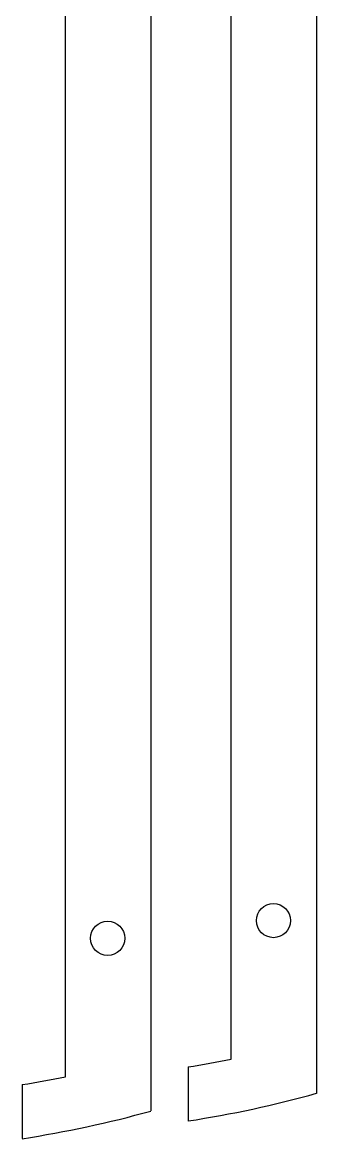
# Model space of a CAD drawing. Extents: x 228 to 279, y -33 to 176.
# Drawn here: x 250.9 to 278.5, y -32.9 to 71.7 of the extents above; entities that cross this region are included whole.
import ezdxf

# ---------------------------------------------------------------- set-up
doc = ezdxf.new("R2010")
doc.units = 0
doc.header["$LTSCALE"] = 12.7
doc.layers.add('VISIBLE', color=7, linetype='CONTINUOUS')

msp = doc.modelspace()

# ---------------------------------------------------------------- linework, layer by layer
at = {"layer": 'VISIBLE'}
for p, q in [((278.5, 173.67), (278.5, -28.7)), ((262.96, 172.01), (262.96, -30.35)), ((270.5, -25.48), (270.5, 170.46)), ((254.96, -27.14), (254.96, 168.8)), ((266.45, -26.22), (266.45, -31.29)), ((250.91, -27.88), (250.91, -32.94))]:
    msp.add_line(p, q, dxfattribs=at)
for centre in [(274.45, -12.51), (258.91, -14.17)]:
    msp.add_circle(centre, 1.6, dxfattribs=at)
for centre, radius, start, end in [((250.45, 72.49), 100, 279.2069, 281.5662), ((234.91, 70.83), 100, 279.2069, 281.5662), ((250.45, 72.49), 105, 278.7649, 285.4943), ((234.91, 70.83), 105, 278.7649, 285.4943)]:
    msp.add_arc(centre, radius, start, end, dxfattribs=at)

doc.saveas('drawing.dxf')
